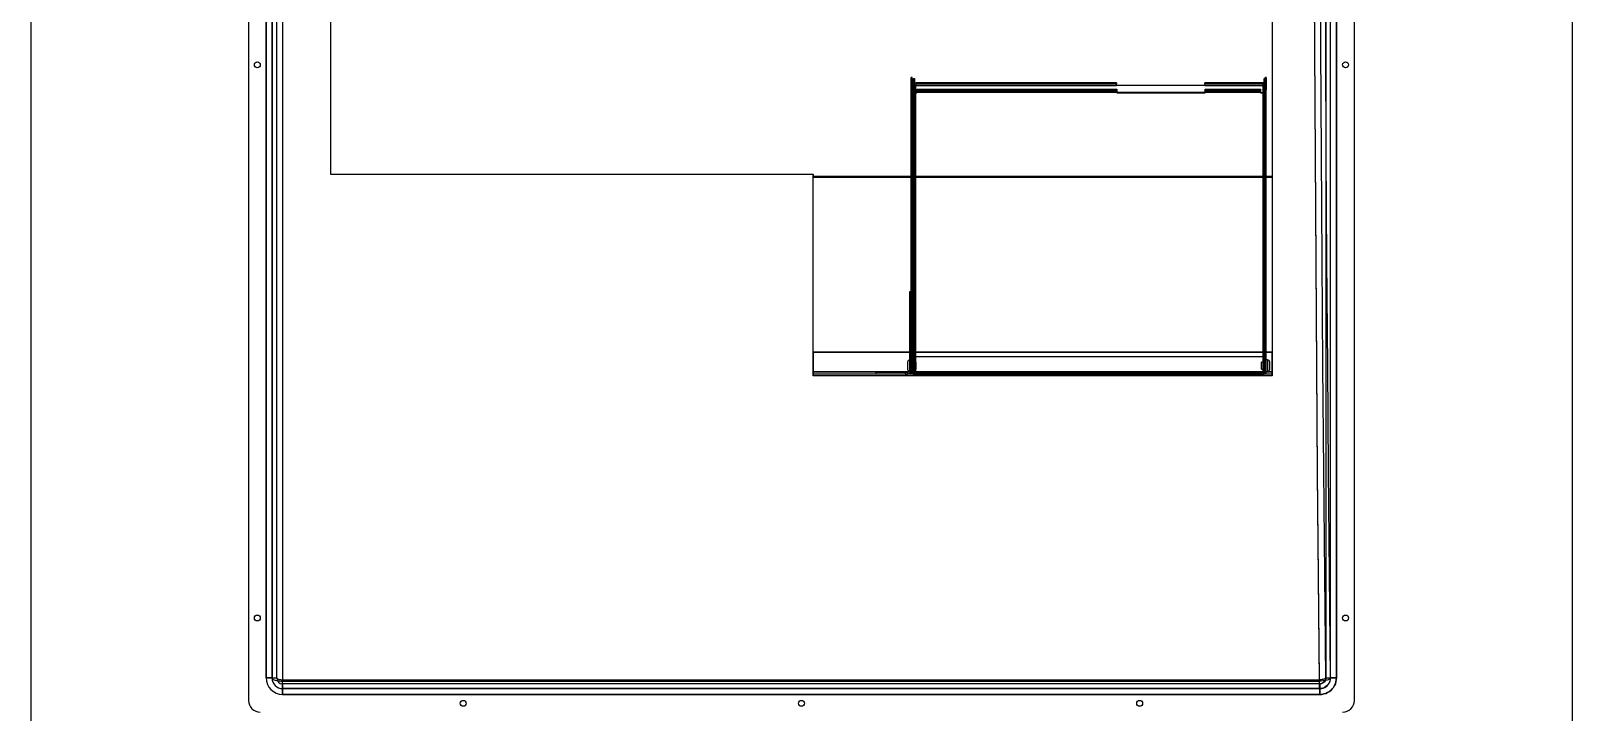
# Model space of a CAD drawing. Extents: x -36.1 to 57, y 1.4 to 46.9.
# Drawn here: x 33.682 to 34.992, y 3.785 to 4.364 of the extents above; entities that cross this region are included whole.
import ezdxf

# ---------------------------------------------------------------- set-up
doc = ezdxf.new("R2010")
doc.units = 0
doc.header["$LTSCALE"] = 0.02
doc.layers.add('CARENAGEM', color=1, linetype='CONTINUOUS')
doc.layers.add('DIVISORIA', color=5, linetype='CONTINUOUS')

msp = doc.modelspace()

# ---------------------------------------------------------------- linework, layer by layer
at = {"layer": 'CARENAGEM', "linetype": 'Continuous'}
for p, q in [((33.8666, 5.8148), (33.8666, 3.7948)), ((33.8666, 5.8148), (33.8666, 3.7948)), ((34.8066, 3.7948), (34.8066, 5.8148)), ((34.8066, 3.7948), (34.8066, 5.8148)), ((33.8816, 5.7958), (33.8816, 3.8138)), ((33.8816, 3.8138), (33.8816, 5.7958)), ((33.8866, 5.7958), (33.8866, 3.8138)), ((33.8866, 3.8138), (33.8866, 5.7958)), ((33.8906, 3.8138), (33.8906, 5.7958)), ((33.8906, 3.8138), (33.8906, 5.7958)), ((33.8956, 5.7984), (33.8956, 3.8111)), ((33.8956, 5.7972), (33.8956, 3.8123)), ((34.7823, 5.7958), (34.7823, 3.8138)), ((34.7863, 3.8138), (34.7863, 5.7958)), ((34.7913, 3.8138), (34.7913, 5.7958)), ((34.7913, 5.7958), (34.7913, 3.8138)), ((33.9366, 4.2419), (33.9366, 4.3848)), ((33.9366, 4.2417), (33.9366, 4.3846)), ((34.7366, 4.3848), (34.7366, 4.2399)), ((34.7366, 4.3846), (34.7366, 4.2397)), ((34.4298, 4.3134), (34.4298, 4.3239)), ((34.4307, 4.3239), (34.4298, 4.3239)), ((34.4298, 4.0727), (34.4298, 4.3239)), ((34.4307, 4.3134), (34.4307, 4.3239)), ((34.4307, 4.0727), (34.4307, 4.3239)), ((34.7307, 4.3239), (34.7307, 4.3134)), ((34.7316, 4.3239), (34.7307, 4.3239)), ((34.7307, 4.0727), (34.7307, 4.3239)), ((34.7316, 4.3239), (34.7316, 4.3134)), ((34.7316, 4.0727), (34.7316, 4.3239)), ((34.4298, 4.3134), (34.4307, 4.3134)), ((34.4298, 4.3116), (34.4298, 4.3134)), ((34.4307, 4.3116), (34.4298, 4.3116)), ((34.4298, 4.0738), (34.4298, 4.3116)), ((34.4307, 4.3116), (34.4307, 4.3134)), ((34.4307, 4.0738), (34.4307, 4.3116)), ((34.4316, 4.3112), (34.4316, 4.3114)), ((34.4316, 4.3114), (34.4316, 4.3113)), ((34.4316, 4.3111), (34.4316, 4.3113)), ((34.4316, 4.3112), (34.4346, 4.3112)), ((34.4316, 4.3112), (34.4316, 4.3111)), ((34.4316, 4.0737), (34.4316, 4.3112)), ((34.4316, 4.3111), (34.4346, 4.3111)), ((34.4316, 4.0735), (34.4316, 4.3111)), ((34.4319, 4.3232), (34.4319, 4.3192)), ((34.4319, 4.3232), (34.4328, 4.3232)), ((34.4319, 4.0814), (34.4319, 4.3232)), ((34.4319, 4.3174), (34.4319, 4.3192)), ((34.4328, 4.3192), (34.4319, 4.3192)), ((34.4319, 4.3174), (34.4328, 4.3174)), ((34.4319, 4.0729), (34.4319, 4.3174)), ((34.4328, 4.3232), (34.4328, 4.3192)), ((34.4328, 4.0814), (34.4328, 4.3232)), ((34.4328, 4.3174), (34.4328, 4.3192)), ((34.4328, 4.0729), (34.4328, 4.3174)), ((34.6044, 4.3195), (34.4337, 4.3195)), ((34.4337, 4.3195), (34.4337, 4.3192)), ((34.4337, 4.3195), (34.4337, 4.3186)), ((34.6044, 4.3192), (34.4337, 4.3192)), ((34.4337, 4.3183), (34.4337, 4.3192)), ((34.4337, 4.3192), (34.4337, 4.3173)), ((34.6044, 4.3186), (34.4337, 4.3186)), ((34.4337, 4.3186), (34.4337, 4.3183)), ((34.6044, 4.3183), (34.4337, 4.3183)), ((34.4337, 4.3183), (34.4337, 4.3173)), ((34.4337, 4.3173), (34.6044, 4.3173)), ((34.4337, 4.3173), (34.6044, 4.3173)), ((34.4337, 4.3173), (34.4337, 4.3173)), ((34.4337, 4.0729), (34.4337, 4.3173)), ((34.4337, 4.0728), (34.4337, 4.3173)), ((34.4346, 4.3141), (34.6048, 4.3141)), ((34.4346, 4.3134), (34.4346, 4.3141)), ((34.4346, 4.3132), (34.4346, 4.3141)), ((34.6048, 4.3134), (34.4346, 4.3134)), ((34.4346, 4.3113), (34.4346, 4.3134)), ((34.4346, 4.3132), (34.6048, 4.3132)), ((34.4346, 4.3132), (34.4346, 4.3125)), ((34.4346, 4.3125), (34.6048, 4.3125)), ((34.4346, 4.3114), (34.4346, 4.3125)), ((34.6048, 4.3114), (34.4346, 4.3114)), ((34.4346, 4.3114), (34.4346, 4.3112)), ((34.6048, 4.3113), (34.4346, 4.3113)), ((34.4346, 4.3111), (34.4346, 4.3113)), ((34.4346, 4.3111), (34.4346, 4.3112)), ((34.6044, 4.3192), (34.6044, 4.3195)), ((34.6044, 4.3195), (34.6044, 4.3186)), ((34.6044, 4.3173), (34.6044, 4.3192)), ((34.6044, 4.3183), (34.6044, 4.3186)), ((34.6044, 4.3173), (34.6044, 4.3183)), ((34.6044, 4.3173), (34.6044, 4.3171)), ((34.6044, 4.3171), (34.6044, 4.3173)), ((34.6044, 4.3171), (34.6044, 4.3171)), ((34.6794, 4.3171), (34.6044, 4.3171)), ((34.6794, 4.3171), (34.6044, 4.3171)), ((34.6048, 4.3141), (34.6048, 4.3134)), ((34.6048, 4.3132), (34.6048, 4.3141)), ((34.6048, 4.3134), (34.6048, 4.3113)), ((34.6048, 4.3125), (34.6048, 4.3132)), ((34.6048, 4.3125), (34.6048, 4.3114)), ((34.6048, 4.3112), (34.6048, 4.3114)), ((34.6048, 4.3111), (34.6048, 4.3113)), ((34.6048, 4.3112), (34.6048, 4.3111)), ((34.6798, 4.3112), (34.6048, 4.3112)), ((34.6048, 4.3111), (34.6798, 4.3111)), ((34.6794, 4.3195), (34.6794, 4.3192)), ((34.6794, 4.3186), (34.6794, 4.3195)), ((34.7289, 4.3195), (34.6794, 4.3195)), ((34.6794, 4.3192), (34.6794, 4.3173)), ((34.7289, 4.3192), (34.6794, 4.3192)), ((34.6794, 4.3186), (34.6794, 4.3183)), ((34.7289, 4.3186), (34.6794, 4.3186)), ((34.6794, 4.3183), (34.6794, 4.3173)), ((34.7289, 4.3183), (34.6794, 4.3183)), ((34.6794, 4.3171), (34.6794, 4.3173)), ((34.6794, 4.3171), (34.6794, 4.3173)), ((34.6794, 4.3173), (34.7289, 4.3173)), ((34.6794, 4.3173), (34.7289, 4.3173)), ((34.6794, 4.3171), (34.6794, 4.3171)), ((34.6798, 4.3134), (34.6798, 4.3141)), ((34.6798, 4.3141), (34.6798, 4.3132)), ((34.6798, 4.3141), (34.7268, 4.3141)), ((34.6798, 4.3113), (34.6798, 4.3134)), ((34.7268, 4.3134), (34.6798, 4.3134)), ((34.6798, 4.3132), (34.6798, 4.3125)), ((34.6798, 4.3132), (34.7268, 4.3132)), ((34.6798, 4.3114), (34.6798, 4.3125)), ((34.6798, 4.3125), (34.7268, 4.3125)), ((34.6798, 4.3114), (34.6798, 4.3112)), ((34.7268, 4.3114), (34.6798, 4.3114)), ((34.6798, 4.3111), (34.6798, 4.3113)), ((34.7268, 4.3113), (34.6798, 4.3113)), ((34.6798, 4.3111), (34.6798, 4.3112)), ((34.7268, 4.3141), (34.7268, 4.3134)), ((34.7268, 4.3132), (34.7268, 4.3141)), ((34.7268, 4.3134), (34.7268, 4.3113)), ((34.7268, 4.3125), (34.7268, 4.3132)), ((34.7268, 4.3125), (34.7268, 4.3114)), ((34.7268, 4.3112), (34.7268, 4.3114)), ((34.7268, 4.3111), (34.7268, 4.3113)), ((34.7268, 4.3112), (34.7298, 4.3112)), ((34.7268, 4.3112), (34.7268, 4.3111)), ((34.7268, 4.3111), (34.7298, 4.3111)), ((34.7289, 4.3192), (34.7289, 4.3195)), ((34.7289, 4.3195), (34.7289, 4.3186)), ((34.7289, 4.3173), (34.7289, 4.3192)), ((34.7289, 4.3183), (34.7289, 4.3192)), ((34.7289, 4.3183), (34.7289, 4.3186)), ((34.7289, 4.3173), (34.7289, 4.3183)), ((34.7289, 4.3173), (34.7289, 4.3173)), ((34.7289, 4.0729), (34.7289, 4.3173)), ((34.7289, 4.0728), (34.7289, 4.3173)), ((34.7298, 4.3192), (34.7298, 4.3232)), ((34.7298, 4.3232), (34.7307, 4.3232)), ((34.7298, 4.0814), (34.7298, 4.3232)), ((34.7298, 4.3174), (34.7298, 4.3192)), ((34.7307, 4.3192), (34.7298, 4.3192)), ((34.7298, 4.3174), (34.7307, 4.3174)), ((34.7298, 4.0729), (34.7298, 4.3174)), ((34.7298, 4.3114), (34.7298, 4.3112)), ((34.7298, 4.3114), (34.7298, 4.3113)), ((34.7298, 4.3111), (34.7298, 4.3113)), ((34.7298, 4.3111), (34.7298, 4.3112)), ((34.7298, 4.0737), (34.7298, 4.3112)), ((34.7298, 4.0735), (34.7298, 4.3111)), ((34.7307, 4.3192), (34.7307, 4.3232)), ((34.7307, 4.0814), (34.7307, 4.3232)), ((34.7307, 4.3174), (34.7307, 4.3192)), ((34.7307, 4.0729), (34.7307, 4.3174)), ((34.7307, 4.3134), (34.7316, 4.3134)), ((34.7307, 4.3116), (34.7307, 4.3134)), ((34.7316, 4.3116), (34.7307, 4.3116)), ((34.7307, 4.0738), (34.7307, 4.3116)), ((34.7316, 4.3116), (34.7316, 4.3134)), ((34.7316, 4.0738), (34.7316, 4.3116)), ((33.9366, 4.2419), (34.3466, 4.2419)), ((33.9366, 4.2417), (33.9366, 4.2419)), ((34.3466, 4.2417), (33.9366, 4.2417)), ((34.3466, 4.2419), (34.3466, 4.2399)), ((34.3466, 4.2417), (34.3466, 4.2419)), ((34.3466, 4.2397), (34.3466, 4.2417)), ((34.3466, 4.2396), (34.3466, 4.2399)), ((34.3466, 4.2399), (34.3466, 4.2397)), ((34.7366, 4.2399), (34.3466, 4.2399)), ((34.3466, 4.2393), (34.3466, 4.2397)), ((34.7366, 4.2397), (34.3466, 4.2397)), ((34.3466, 4.2396), (34.3466, 4.2393)), ((34.3466, 4.0738), (34.3466, 4.2396)), ((34.7366, 4.2396), (34.3466, 4.2396)), ((34.3466, 4.0735), (34.3466, 4.2393)), ((34.3466, 4.2393), (34.7366, 4.2393)), ((34.7366, 4.2399), (34.7366, 4.2396)), ((34.7366, 4.2397), (34.7366, 4.2399)), ((34.7366, 4.2397), (34.7366, 4.2393)), ((34.7366, 4.2396), (34.7366, 4.2393)), ((34.7366, 4.2396), (34.7366, 4.0738)), ((34.7366, 4.2393), (34.7366, 4.0735)), ((34.4283, 4.1419), (34.4283, 4.142)), ((34.4298, 4.142), (34.4283, 4.142)), ((34.4283, 4.142), (34.4283, 4.092)), ((34.4298, 4.1419), (34.4283, 4.1419)), ((34.4283, 4.1419), (34.4283, 4.0749)), ((34.4298, 4.1419), (34.4298, 4.142)), ((34.4298, 4.142), (34.4298, 4.092)), ((34.4298, 4.1419), (34.4298, 4.0749)), ((34.3466, 4.0905), (34.3466, 4.074)), ((34.3466, 4.0903), (34.3466, 4.0905)), ((34.7366, 4.0905), (34.3466, 4.0905)), ((34.3466, 4.0903), (34.3466, 4.0738)), ((34.7366, 4.0903), (34.3466, 4.0903)), ((34.4283, 4.092), (34.4283, 4.075)), ((34.4283, 4.092), (34.4283, 4.092)), ((34.4298, 4.092), (34.4283, 4.092)), ((34.4283, 4.092), (34.4298, 4.092)), ((34.4298, 4.092), (34.4298, 4.092)), ((34.4298, 4.092), (34.4298, 4.075)), ((34.7366, 4.074), (34.7366, 4.0905)), ((34.7366, 4.0903), (34.7366, 4.0905)), ((34.7366, 4.0738), (34.7366, 4.0903)), ((34.4268, 4.0821), (34.4268, 4.0761)), ((34.4283, 4.0749), (34.4283, 4.075)), ((34.4298, 4.0749), (34.4283, 4.0749)), ((34.4298, 4.0841), (34.4288, 4.0841)), ((34.4288, 4.0741), (34.4288, 4.0841)), ((34.4298, 4.0841), (34.4298, 4.0741)), ((34.4307, 4.0821), (34.4298, 4.0821)), ((34.4338, 4.0821), (34.4298, 4.0821)), ((34.4298, 4.0761), (34.4298, 4.0821)), ((34.4298, 4.0821), (34.4298, 4.0761)), ((34.4298, 4.0761), (34.4307, 4.0761)), ((34.4298, 4.0761), (34.4338, 4.0761)), ((34.4298, 4.0749), (34.4298, 4.075)), ((34.4307, 4.0761), (34.4307, 4.0821)), ((34.7298, 4.0868), (34.4316, 4.0868)), ((34.4316, 4.0868), (34.4316, 4.0737)), ((34.4316, 4.0867), (34.4316, 4.0868)), ((34.7298, 4.0867), (34.4316, 4.0867)), ((34.4316, 4.0867), (34.4316, 4.0736)), ((34.4328, 4.0821), (34.4319, 4.0821)), ((34.4319, 4.0821), (34.4319, 4.0761)), ((34.4319, 4.0737), (34.4319, 4.0814)), ((34.4319, 4.0814), (34.4328, 4.0814)), ((34.4319, 4.0761), (34.4328, 4.0761)), ((34.4328, 4.0821), (34.4328, 4.0761)), ((34.4328, 4.0814), (34.4328, 4.0737)), ((34.4338, 4.0821), (34.4338, 4.0761)), ((34.7316, 4.0821), (34.7276, 4.0821)), ((34.7276, 4.0761), (34.7276, 4.0821)), ((34.7276, 4.0761), (34.7316, 4.0761)), ((34.7298, 4.0737), (34.7298, 4.0868)), ((34.7298, 4.0867), (34.7298, 4.0868)), ((34.7298, 4.0736), (34.7298, 4.0867)), ((34.7307, 4.0821), (34.7298, 4.0821)), ((34.7298, 4.0761), (34.7298, 4.0821)), ((34.7298, 4.0737), (34.7298, 4.0814)), ((34.7298, 4.0814), (34.7307, 4.0814)), ((34.7298, 4.0761), (34.7307, 4.0761)), ((34.7316, 4.0821), (34.7307, 4.0821)), ((34.7307, 4.0821), (34.7307, 4.0761)), ((34.7307, 4.0821), (34.7307, 4.0761)), ((34.7307, 4.0814), (34.7307, 4.0737)), ((34.7307, 4.0761), (34.7316, 4.0761)), ((34.7326, 4.0841), (34.7316, 4.0841)), ((34.7316, 4.0741), (34.7316, 4.0841)), ((34.7316, 4.0761), (34.7316, 4.0821)), ((34.7316, 4.0761), (34.7316, 4.0821)), ((34.7326, 4.0841), (34.7326, 4.0741)), ((34.7346, 4.0761), (34.7346, 4.0821)), ((34.3466, 4.074), (34.3466, 4.0719)), ((34.3466, 4.074), (34.3466, 4.0738)), ((34.7366, 4.074), (34.3466, 4.074)), ((34.3466, 4.0738), (34.3466, 4.0704)), ((34.3466, 4.072), (34.3466, 4.0738)), ((34.3466, 4.0735), (34.3466, 4.0738)), ((34.3466, 4.0738), (34.7366, 4.0738)), ((34.7366, 4.0738), (34.3466, 4.0738)), ((34.3466, 4.0705), (34.3466, 4.0735)), ((34.7366, 4.0735), (34.3466, 4.0735)), ((34.3466, 4.072), (34.3466, 4.0705)), ((34.3466, 4.0719), (34.3466, 4.072)), ((34.7366, 4.072), (34.3466, 4.072)), ((34.3466, 4.0704), (34.3466, 4.0719)), ((34.7366, 4.0719), (34.3466, 4.0719)), ((34.3466, 4.0704), (34.3466, 4.0705)), ((34.7366, 4.0705), (34.3466, 4.0705)), ((34.7366, 4.0704), (34.3466, 4.0704)), ((34.3998, 4.0735), (34.3998, 4.072)), ((34.3998, 4.0734), (34.3998, 4.0735)), ((34.4248, 4.0735), (34.3998, 4.0735)), ((34.3998, 4.0734), (34.3998, 4.0719)), ((34.4268, 4.0734), (34.3998, 4.0734)), ((34.3998, 4.0719), (34.3998, 4.072)), ((34.4248, 4.072), (34.3998, 4.072)), ((34.4268, 4.0719), (34.3998, 4.0719)), ((34.4248, 4.0735), (34.4248, 4.072)), ((34.4248, 4.0735), (34.4248, 4.0735)), ((34.4268, 4.0735), (34.4248, 4.0735)), ((34.4248, 4.0735), (34.4248, 4.072)), ((34.4248, 4.072), (34.4268, 4.072)), ((34.4248, 4.072), (34.4248, 4.072)), ((34.4268, 4.0734), (34.4268, 4.0735)), ((34.4268, 4.0734), (34.4268, 4.0719)), ((34.4268, 4.0719), (34.4268, 4.072)), ((34.4288, 4.0741), (34.4298, 4.0741)), ((34.4298, 4.0738), (34.4307, 4.0738)), ((34.4298, 4.0728), (34.4298, 4.0738)), ((34.4307, 4.0728), (34.4298, 4.0728)), ((34.4298, 4.0727), (34.4298, 4.0728)), ((34.4307, 4.0727), (34.4298, 4.0727)), ((34.4307, 4.0728), (34.4307, 4.0738)), ((34.4307, 4.0727), (34.4307, 4.0728)), ((34.4316, 4.0737), (34.7298, 4.0737)), ((34.7298, 4.0737), (34.4316, 4.0737)), ((34.4316, 4.0737), (34.4316, 4.0728)), ((34.4316, 4.0737), (34.4316, 4.0736)), ((34.4316, 4.0729), (34.4316, 4.0737)), ((34.4316, 4.0737), (34.4316, 4.0735)), ((34.7298, 4.0736), (34.4316, 4.0736)), ((34.4316, 4.0736), (34.4316, 4.0719)), ((34.4316, 4.0735), (34.7298, 4.0735)), ((34.4316, 4.072), (34.4316, 4.0735)), ((34.7298, 4.0729), (34.4316, 4.0729)), ((34.4316, 4.0728), (34.4316, 4.0729)), ((34.4316, 4.0729), (34.4316, 4.072)), ((34.4316, 4.0728), (34.7298, 4.0728)), ((34.4316, 4.0728), (34.4316, 4.0719)), ((34.4316, 4.072), (34.7298, 4.072)), ((34.4316, 4.0719), (34.4316, 4.072)), ((34.4316, 4.0719), (34.7298, 4.0719)), ((34.4319, 4.0729), (34.4319, 4.0737)), ((34.4328, 4.0737), (34.4319, 4.0737)), ((34.4319, 4.0729), (34.4328, 4.0729)), ((34.4328, 4.0729), (34.4328, 4.0737)), ((34.4337, 4.0729), (34.7289, 4.0729)), ((34.4337, 4.0728), (34.4337, 4.0729)), ((34.4337, 4.0728), (34.7289, 4.0728)), ((34.7289, 4.0728), (34.7289, 4.0729)), ((34.7298, 4.0737), (34.7298, 4.0736)), ((34.7298, 4.0728), (34.7298, 4.0737)), ((34.7298, 4.0737), (34.7298, 4.0729)), ((34.7298, 4.0737), (34.7298, 4.0735)), ((34.7298, 4.0737), (34.7298, 4.0729)), ((34.7307, 4.0737), (34.7298, 4.0737)), ((34.7298, 4.0719), (34.7298, 4.0736)), ((34.7298, 4.0735), (34.7298, 4.072)), ((34.7298, 4.0729), (34.7298, 4.0728)), ((34.7298, 4.0729), (34.7298, 4.072)), ((34.7298, 4.0729), (34.7307, 4.0729)), ((34.7298, 4.0728), (34.7298, 4.0719)), ((34.7298, 4.072), (34.7298, 4.0719)), ((34.7307, 4.0738), (34.7316, 4.0738)), ((34.7307, 4.0728), (34.7307, 4.0738)), ((34.7307, 4.0737), (34.7307, 4.0729)), ((34.7316, 4.0728), (34.7307, 4.0728)), ((34.7307, 4.0728), (34.7307, 4.0727)), ((34.7316, 4.0727), (34.7307, 4.0727)), ((34.7316, 4.0741), (34.7326, 4.0741)), ((34.7316, 4.0728), (34.7316, 4.0738)), ((34.7316, 4.0728), (34.7316, 4.0727)), ((34.7366, 4.074), (34.7366, 4.0738)), ((34.7366, 4.0719), (34.7366, 4.074)), ((34.7366, 4.0704), (34.7366, 4.0738)), ((34.7366, 4.0738), (34.7366, 4.072)), ((34.7366, 4.0735), (34.7366, 4.0738)), ((34.7366, 4.0735), (34.7366, 4.0705)), ((34.7366, 4.072), (34.7366, 4.0705)), ((34.7366, 4.072), (34.7366, 4.0719)), ((34.7366, 4.0704), (34.7366, 4.0719)), ((34.7366, 4.0705), (34.7366, 4.0704)), ((33.8866, 3.8138), (33.8816, 3.8138)), ((33.8816, 3.8138), (33.8906, 3.8138)), ((33.8866, 3.8138), (33.8866, 3.8138)), ((33.8906, 3.8138), (33.8906, 3.8138)), ((34.782, 3.8138), (34.7823, 3.8138)), ((34.7823, 3.8138), (34.7913, 3.8138)), ((34.786, 3.8138), (34.7863, 3.8138)), ((34.7913, 3.8138), (34.7863, 3.8138)), ((33.8956, 3.8123), (34.777, 3.8123)), ((33.8956, 3.8088), (33.8956, 3.8123)), ((33.8956, 3.8111), (34.777, 3.8111)), ((33.8956, 3.8048), (33.8956, 3.8111)), ((34.7773, 3.8088), (33.8956, 3.8088)), ((34.777, 3.8088), (33.8956, 3.8088)), ((33.8956, 3.8088), (33.8956, 3.8088)), ((33.8956, 3.8088), (33.8956, 3.7998)), ((33.8956, 3.8048), (34.7773, 3.8048)), ((34.777, 3.8048), (33.8956, 3.8048)), ((33.8956, 3.8048), (33.8956, 3.8048)), ((33.8956, 3.7998), (33.8956, 3.8048)), ((33.8956, 3.7998), (34.7773, 3.7998)), ((34.7773, 3.7998), (33.8956, 3.7998)), ((34.777, 3.8088), (34.777, 3.8123)), ((34.777, 3.8048), (34.777, 3.8111)), ((34.7773, 3.8088), (34.777, 3.8088)), ((34.7773, 3.8048), (34.777, 3.8048)), ((34.7773, 3.8088), (34.7773, 3.7998)), ((34.7773, 3.7998), (34.7773, 3.8048)), ((33.8666, 3.7948), (33.8666, 3.7948)), ((34.8066, 3.7948), (34.8066, 3.7948))]:
    msp.add_line(p, q, dxfattribs=at)
at = {"layer": 'CARENAGEM', "linetype": 'Continuous', "flags": 128}
for points in [[(34.777, 3.8111), (34.7761, 3.8992), (34.7753, 3.9878), (34.7746, 4.0771), (34.774, 4.1669), (34.7734, 4.2572), (34.7729, 4.3478), (34.7725, 4.4388), (34.7722, 4.5301), (34.772, 4.6215), (34.7719, 4.7131), (34.7719, 4.8048), (34.7719, 4.8964), (34.772, 4.988), (34.7722, 5.0795), (34.7725, 5.1707), (34.7729, 5.2617), (34.7734, 5.3524), (34.774, 5.4426), (34.7746, 5.5324), (34.7753, 5.6217), (34.7761, 5.7104), (34.777, 5.7984)], [(34.777, 3.8123), (34.7761, 3.9002), (34.7753, 3.9888), (34.7746, 4.078), (34.774, 4.1677), (34.7734, 4.2578), (34.7729, 4.3484), (34.7725, 4.4393), (34.7722, 4.5304), (34.772, 4.6217), (34.7719, 4.7132), (34.7719, 4.8048), (34.7719, 4.8963), (34.772, 4.9878), (34.7722, 5.0791), (34.7725, 5.1703), (34.7729, 5.2612), (34.7734, 5.3517), (34.774, 5.4419), (34.7746, 5.5316), (34.7753, 5.6207), (34.7761, 5.7093), (34.777, 5.7972)], [(34.782, 5.7958), (34.7811, 5.708), (34.7803, 5.6195), (34.7796, 5.5305), (34.779, 5.4409), (34.7784, 5.3509), (34.7779, 5.2605), (34.7775, 5.1698), (34.7772, 5.0787), (34.777, 4.9875), (34.7769, 4.8962), (34.7769, 4.8048), (34.7769, 4.7134), (34.777, 4.622), (34.7772, 4.5308), (34.7775, 4.4398), (34.7779, 4.349), (34.7784, 4.2586), (34.779, 4.1686), (34.7796, 4.079), (34.7803, 3.99), (34.7811, 3.9016), (34.782, 3.8138)], [(34.786, 5.7958), (34.7851, 5.708), (34.7843, 5.6195), (34.7836, 5.5305), (34.783, 5.4409), (34.7824, 5.3509), (34.7819, 5.2605), (34.7815, 5.1698), (34.7812, 5.0787), (34.781, 4.9875), (34.7809, 4.8962), (34.7809, 4.8048), (34.7809, 4.7134), (34.781, 4.622), (34.7812, 4.5308), (34.7815, 4.4398), (34.7819, 4.349), (34.7824, 4.2586), (34.783, 4.1686), (34.7836, 4.079), (34.7843, 3.99), (34.7851, 3.9016), (34.786, 3.8138)], [(34.4298, 4.3116), (34.4299, 4.3115), (34.43, 4.3115), (34.4301, 4.3114), (34.4304, 4.3114), (34.4306, 4.3113), (34.4309, 4.3113), (34.4313, 4.3113), (34.4316, 4.3113)], [(34.4307, 4.3116), (34.4308, 4.3116), (34.4308, 4.3115), (34.4309, 4.3115), (34.431, 4.3115), (34.4311, 4.3115), (34.4313, 4.3114), (34.4315, 4.3114), (34.4316, 4.3114)], [(34.4337, 4.3173), (34.4334, 4.3173), (34.433, 4.3173), (34.4327, 4.3173), (34.4325, 4.3173), (34.4322, 4.3173), (34.4321, 4.3173), (34.432, 4.3174), (34.4319, 4.3174)], [(34.4337, 4.3173), (34.4336, 4.3173), (34.4334, 4.3173), (34.4332, 4.3173), (34.4331, 4.3173), (34.433, 4.3174), (34.4329, 4.3174), (34.4329, 4.3174), (34.4328, 4.3174)], [(34.7298, 4.3174), (34.7298, 4.3174), (34.7298, 4.3174), (34.7297, 4.3174), (34.7296, 4.3173), (34.7294, 4.3173), (34.7293, 4.3173), (34.7291, 4.3173), (34.7289, 4.3173)], [(34.7307, 4.3174), (34.7307, 4.3174), (34.7306, 4.3173), (34.7304, 4.3173), (34.7302, 4.3173), (34.7299, 4.3173), (34.7296, 4.3173), (34.7293, 4.3173), (34.7289, 4.3173)], [(34.7298, 4.3114), (34.73, 4.3114), (34.7302, 4.3114), (34.7303, 4.3115), (34.7305, 4.3115), (34.7306, 4.3115), (34.7307, 4.3115), (34.7307, 4.3116), (34.7307, 4.3116)], [(34.7298, 4.3113), (34.7302, 4.3113), (34.7305, 4.3113), (34.7308, 4.3113), (34.7311, 4.3114), (34.7313, 4.3114), (34.7315, 4.3115), (34.7316, 4.3115), (34.7316, 4.3116)], [(34.4283, 4.075), (34.4283, 4.0747), (34.4282, 4.0744), (34.4281, 4.0742), (34.4279, 4.0739), (34.4277, 4.0737), (34.4274, 4.0736), (34.4271, 4.0735), (34.4268, 4.0735)], [(34.4298, 4.075), (34.4298, 4.0744), (34.4296, 4.0738), (34.4293, 4.0733), (34.429, 4.0729), (34.4285, 4.0725), (34.428, 4.0722), (34.4274, 4.072), (34.4268, 4.072)], [(34.4298, 4.0749), (34.4298, 4.0743), (34.4296, 4.0738), (34.4293, 4.0733), (34.429, 4.0728), (34.4285, 4.0724), (34.428, 4.0722), (34.4274, 4.072), (34.4268, 4.0719)], [(34.4283, 4.0749), (34.4283, 4.0746), (34.4282, 4.0743), (34.4281, 4.0741), (34.4279, 4.0739), (34.4277, 4.0737), (34.4274, 4.0735), (34.4271, 4.0735), (34.4268, 4.0734)], [(34.4316, 4.0735), (34.4313, 4.0735), (34.4309, 4.0735), (34.4306, 4.0736), (34.4304, 4.0736), (34.4301, 4.0737), (34.43, 4.0737), (34.4299, 4.0738), (34.4298, 4.0738)], [(34.4316, 4.0737), (34.4315, 4.0737), (34.4313, 4.0737), (34.4311, 4.0737), (34.431, 4.0737), (34.4309, 4.0737), (34.4308, 4.0738), (34.4308, 4.0738), (34.4307, 4.0738)], [(34.4337, 4.0728), (34.4334, 4.0728), (34.4331, 4.0728), (34.4328, 4.0728), (34.4326, 4.0728), (34.4324, 4.0728), (34.4322, 4.0728), (34.432, 4.0728), (34.432, 4.0729), (34.4319, 4.0729)], [(34.433, 4.0729), (34.4329, 4.0729), (34.4329, 4.0729), (34.4328, 4.0729), (34.4327, 4.0729), (34.4325, 4.0729), (34.4324, 4.0729)], [(34.4337, 4.0729), (34.4336, 4.0729), (34.4334, 4.0729), (34.4333, 4.0729), (34.4332, 4.0729), (34.433, 4.0729), (34.433, 4.0729), (34.4329, 4.0729), (34.4328, 4.0729), (34.4328, 4.0729)], [(34.7298, 4.0729), (34.7298, 4.0729), (34.7298, 4.0729), (34.7297, 4.0729), (34.7296, 4.0729), (34.7294, 4.0729), (34.7293, 4.0729), (34.7291, 4.0729), (34.7289, 4.0729)], [(34.7307, 4.0729), (34.7307, 4.0729), (34.7306, 4.0728), (34.7305, 4.0728), (34.7303, 4.0728), (34.7301, 4.0728), (34.7298, 4.0728), (34.7296, 4.0728), (34.7292, 4.0728), (34.7289, 4.0728)], [(34.7303, 4.0729), (34.7302, 4.0729), (34.73, 4.0729), (34.7299, 4.0729), (34.7298, 4.0729), (34.7297, 4.0729), (34.7297, 4.0729)], [(34.7307, 4.0738), (34.7307, 4.0738), (34.7307, 4.0738), (34.7306, 4.0737), (34.7305, 4.0737), (34.7303, 4.0737), (34.7302, 4.0737), (34.73, 4.0737), (34.7298, 4.0737)], [(34.7316, 4.0738), (34.7316, 4.0738), (34.7315, 4.0737), (34.7313, 4.0737), (34.7311, 4.0736), (34.7308, 4.0736), (34.7305, 4.0735), (34.7302, 4.0735), (34.7298, 4.0735)], [(33.8866, 3.8138), (33.8867, 3.8134), (33.8871, 3.813), (33.8876, 3.8126), (33.8884, 3.8122), (33.8893, 3.8119), (33.8903, 3.8116), (33.8916, 3.8114), (33.8929, 3.8113), (33.8942, 3.8112), (33.8956, 3.8111)], [(33.8906, 3.8138), (33.8907, 3.8135), (33.891, 3.8132), (33.8915, 3.813), (33.8921, 3.8127), (33.8929, 3.8126), (33.8937, 3.8124), (33.8947, 3.8123), (33.8956, 3.8123)], [(34.782, 3.8138), (34.7819, 3.8128), (34.7816, 3.8119), (34.7812, 3.811), (34.7806, 3.8102), (34.7798, 3.8096), (34.7789, 3.8092), (34.778, 3.8089), (34.777, 3.8088)], [(34.782, 3.8138), (34.7819, 3.8135), (34.7816, 3.8132), (34.7811, 3.813), (34.7805, 3.8128), (34.7798, 3.8126), (34.7789, 3.8124), (34.778, 3.8123), (34.777, 3.8123)], [(34.786, 3.8138), (34.7859, 3.8124), (34.7856, 3.811), (34.785, 3.8097), (34.7843, 3.8085), (34.7834, 3.8074), (34.7823, 3.8065), (34.7811, 3.8058), (34.7798, 3.8052), (34.7784, 3.8049), (34.777, 3.8048)], [(34.786, 3.8138), (34.7859, 3.8134), (34.7855, 3.813), (34.7849, 3.8126), (34.7842, 3.8123), (34.7833, 3.8119), (34.7822, 3.8117), (34.781, 3.8115), (34.7797, 3.8113), (34.7784, 3.8112), (34.777, 3.8111)], [(34.7823, 3.8138), (34.7823, 3.8129), (34.782, 3.8121), (34.7817, 3.8113), (34.7812, 3.8106), (34.7805, 3.8099), (34.7798, 3.8094), (34.779, 3.8091), (34.7782, 3.8088), (34.7773, 3.8088)], [(34.7773, 3.7998), (34.779, 3.7999), (34.7807, 3.8002), (34.7823, 3.8007), (34.7838, 3.8014), (34.7853, 3.8022), (34.7866, 3.8033), (34.7878, 3.8045), (34.7888, 3.8058), (34.7897, 3.8073), (34.7904, 3.8088), (34.7909, 3.8104), (34.7912, 3.8121), (34.7913, 3.8138)], [(34.7913, 3.8138), (34.7912, 3.8121), (34.7909, 3.8104), (34.7904, 3.8088), (34.7897, 3.8073), (34.7888, 3.8058), (34.7878, 3.8045), (34.7866, 3.8033), (34.7853, 3.8022), (34.7838, 3.8014), (34.7823, 3.8007), (34.7807, 3.8002), (34.779, 3.7999), (34.7773, 3.7998)], [(34.7773, 3.8048), (34.7787, 3.8049), (34.7801, 3.8052), (34.7814, 3.8058), (34.7826, 3.8065), (34.7837, 3.8074), (34.7846, 3.8085), (34.7853, 3.8097), (34.7859, 3.811), (34.7862, 3.8124), (34.7863, 3.8138)]]:
    msp.add_lwpolyline(points, dxfattribs=at)
at = {"layer": 'CARENAGEM', "linetype": 'Continuous'}
for centre in [(33.8741, 4.3348), (33.8741, 4.3348), (34.7991, 4.3348), (34.7991, 4.3348), (33.8741, 3.8648), (33.8741, 3.8648), (34.7991, 3.8648), (34.7991, 3.8648), (34.0491, 3.7923), (34.0491, 3.7923), (34.3366, 3.7923), (34.3366, 3.7923), (34.6241, 3.7923), (34.6241, 3.7923)]:
    msp.add_circle(centre, 0.0025, dxfattribs=at)
for centre, radius, start, end in [((34.4288, 4.0821), 0.002, 90, 180), ((34.4288, 4.0761), 0.002, 180, 270), ((34.7326, 4.0821), 0.002, 0, 90), ((34.7326, 4.0761), 0.002, 270, 0), ((33.8956, 3.8138), 0.014, 180, 270), ((33.8956, 3.8138), 0.014, 180, 270), ((33.8956, 3.8138), 0.009, 180, 270), ((33.8956, 3.8138), 0.009, 180, 270), ((33.8956, 3.8138), 0.005, 180, 270), ((33.8956, 3.8138), 0.005, 180, 270), ((33.8766, 3.7948), 0.01, 180, 270), ((33.8766, 3.7948), 0.01, 180, 270), ((34.7966, 3.7948), 0.01, 270, 0), ((34.7966, 3.7948), 0.01, 270, 0)]:
    msp.add_arc(centre, radius, start, end, dxfattribs=at)
at = {"layer": 'DIVISORIA', "linetype": 'Continuous'}
for p, q in [((33.6816, 6.0505), (33.6816, 3.6505)), ((34.9917, 6.0505), (34.9917, 3.6505))]:
    msp.add_line(p, q, dxfattribs=at)

doc.saveas('drawing.dxf')
